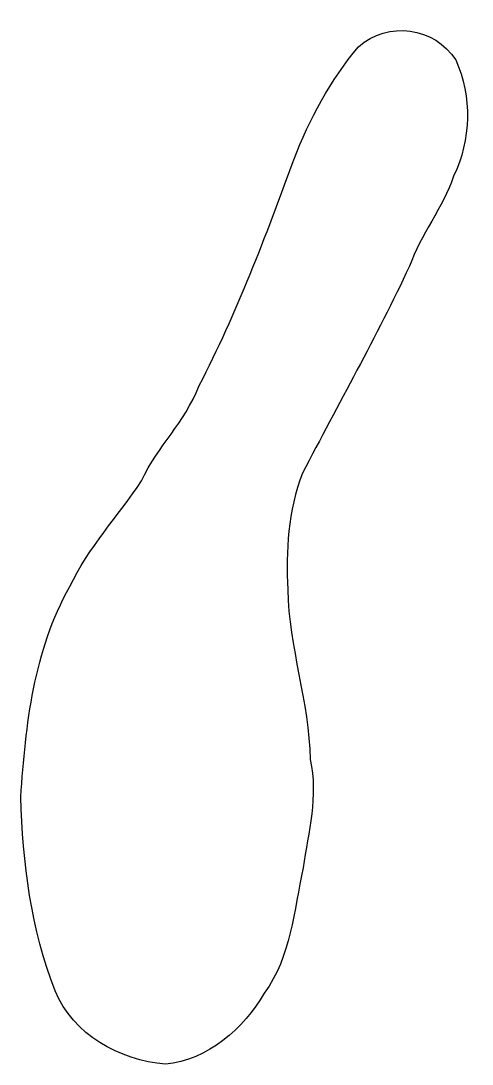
# Model space of a CAD drawing. Extents: x -180 to -70, y 6 to 260.
import ezdxf

# ---------------------------------------------------------------- set-up
doc = ezdxf.new("R2010")
doc.units = 0
doc.layers.add('Layer_1', color=7, linetype='CONTINUOUS')

msp = doc.modelspace()

# ---------------------------------------------------------------- linework, layer by layer
at = {"layer": 'Layer_1', "color": 7}
msp.add_lwpolyline([(-144.460454, 6.402608), (-144.460454, 6.402608)], close=True, dxfattribs=at)
for points in [[(-97.491779, 253.901901), (-90.280532, 260.198279), (-79.025702, 258.77206), (-73.843693, 250.695083)], [(-113.244514, 226.419775), (-109.442464, 236.35371), (-104.34294, 245.720242), (-97.491779, 253.901901)], [(-73.843693, 250.695083), (-69.834743, 241.749976), (-70.069727, 231.285879), (-74.342354, 222.423373)], [(-136.241257, 171.461773), (-127.105159, 189.172778), (-120.044252, 207.719748), (-113.244514, 226.419775)], [(-74.342354, 222.423373), (-76.984369, 214.693383), (-82.312558, 208.212612), (-85.101199, 200.498971)], [(-85.101199, 200.498971), (-93.076209, 183.351307), (-102.470032, 166.923967), (-111.116161, 150.142082)], [(-150.31521, 148.266095), (-146.131167, 157.190292), (-140.001049, 162.059094), (-136.241257, 171.461773)], [(-111.116161, 150.142082), (-114.667676, 141.058867), (-115.135835, 131.126711), (-114.711254, 121.834844)], [(-167.758621, 122.583568), (-163.288269, 131.980919), (-155.920671, 139.797021), (-150.31521, 148.266095)], [(-179.658591, 71.40423), (-178.520113, 88.911623), (-176.509251, 106.979919), (-167.758621, 122.583568)], [(-114.711254, 121.834844), (-114.425961, 107.870962), (-109.528624, 94.486517), (-109.256757, 80.491165)], [(-109.256757, 80.491165), (-107.186146, 71.610814), (-109.782861, 62.909344), (-110.917852, 54.133757)], [(-171.343755, 24.24683), (-177.205699, 39.173264), (-179.207866, 55.456389), (-179.658591, 71.40423)], [(-110.917852, 54.133757), (-113.283371, 43.764814), (-113.877434, 32.586217), (-120.419467, 23.679117)], [(-144.460454, 6.402608), (-155.72234, 7.338372), (-166.84432, 13.50456), (-171.343755, 24.24683)], [(-120.419467, 23.679117), (-125.4063, 15.116411), (-134.276239, 7.298804), (-144.460454, 6.402608)]]:
    msp.add_open_spline(points, degree=3, dxfattribs=at)

doc.saveas('drawing.dxf')
